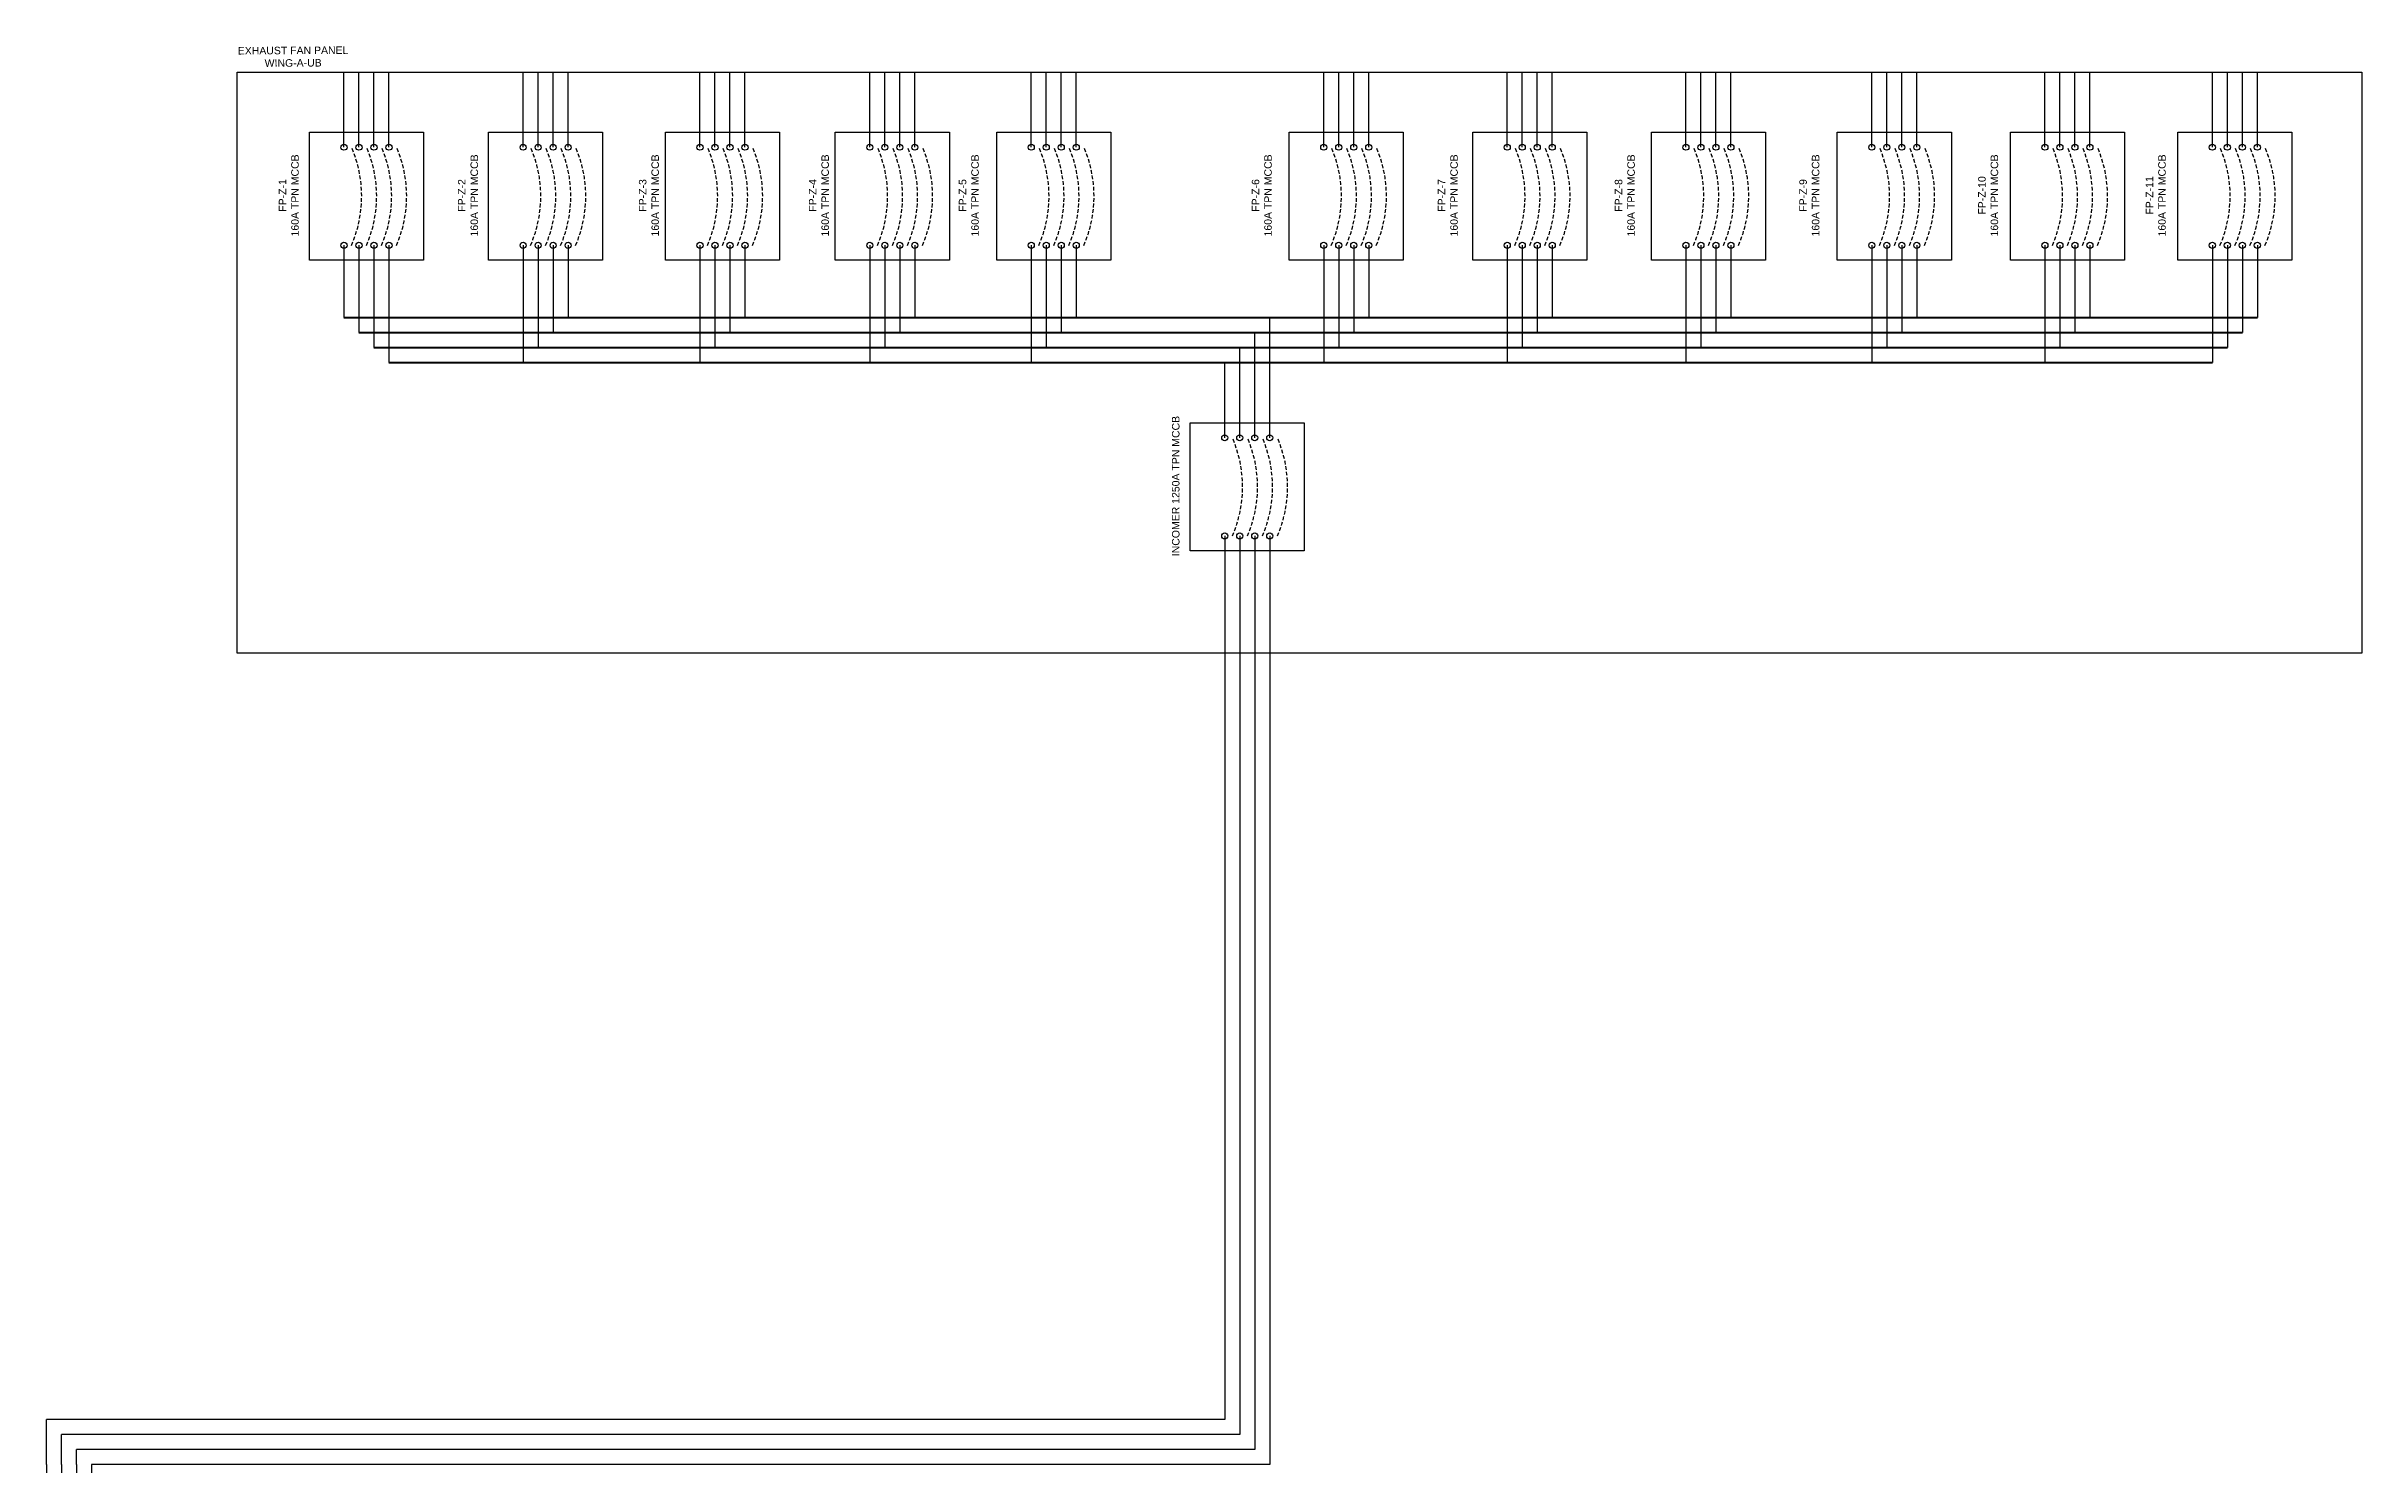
# Model space of a CAD drawing. Header units: inches. Extents: x -137 to 2243, y 16 to 894.
# Drawn here: x 890.2 to 1044.6, y 790.5 to 885.1 of the extents above; entities that cross this region are included whole.
import ezdxf

# ---------------------------------------------------------------- set-up
doc = ezdxf.new("R2010")
doc.units = ezdxf.units.IN
doc.header["$MEASUREMENT"] = 0
doc.linetypes.add('DASHED2', pattern=[0.375, 0.25, -0.125])
doc.styles.get("Standard").update_dxf_attribs({"font": 'arial.ttf'})

msp = doc.modelspace()

# ---------------------------------------------------------------- linework, layer by layer
for p, q in [((910.09, 878.35), (910.09, 883.36)), ((911.09, 878.35), (911.09, 883.36)), ((912.09, 878.35), (912.09, 883.36)), ((913.09, 878.35), (913.09, 883.36)), ((922.03, 878.35), (922.03, 883.36)), ((923.03, 878.35), (923.03, 883.36)), ((924.03, 878.35), (924.03, 883.36)), ((925.03, 878.35), (925.03, 883.36)), ((933.82, 878.35), (933.82, 883.36)), ((934.82, 878.35), (934.82, 883.36)), ((935.82, 878.35), (935.82, 883.36)), ((936.82, 878.35), (936.82, 883.36)), ((945.14, 878.35), (945.14, 883.36)), ((946.14, 878.35), (946.14, 883.36)), ((947.14, 878.35), (947.14, 883.36)), ((948.14, 878.35), (948.14, 883.36)), ((955.9, 878.35), (955.9, 883.36)), ((956.9, 878.35), (956.9, 883.36)), ((957.9, 878.35), (957.9, 883.36)), ((958.9, 878.35), (958.9, 883.36)), ((975.4, 878.35), (975.4, 883.36)), ((976.4, 878.35), (976.4, 883.36)), ((977.4, 878.35), (977.4, 883.36)), ((978.4, 878.35), (978.4, 883.36)), ((987.63, 878.35), (987.63, 883.36)), ((988.63, 878.35), (988.63, 883.36)), ((989.63, 878.35), (989.63, 883.36)), ((990.63, 878.35), (990.63, 883.36)), ((999.54, 878.35), (999.54, 883.36)), ((1000.54, 878.35), (1000.54, 883.36)), ((1001.54, 878.35), (1001.54, 883.36)), ((1002.54, 878.35), (1002.54, 883.36)), ((1011.93, 878.35), (1011.93, 883.36)), ((1012.93, 878.35), (1012.93, 883.36)), ((1013.93, 878.35), (1013.93, 883.36)), ((1014.93, 878.35), (1014.93, 883.36)), ((1023.47, 878.35), (1023.47, 883.36)), ((1024.47, 878.35), (1024.47, 883.36)), ((1025.47, 878.35), (1025.47, 883.36)), ((1026.47, 878.35), (1026.47, 883.36)), ((1034.63, 878.35), (1034.63, 883.36)), ((1035.63, 878.35), (1035.63, 883.36)), ((1036.63, 878.35), (1036.63, 883.36)), ((1037.63, 878.35), (1037.63, 883.36)), ((910.09, 871.81), (910.09, 866.99)), ((911.09, 871.81), (911.09, 865.99)), ((912.09, 871.81), (912.09, 864.99)), ((913.09, 871.81), (913.09, 863.99)), ((922.03, 871.81), (922.03, 863.99)), ((923.03, 871.81), (923.03, 864.99)), ((924.03, 871.81), (924.03, 865.99)), ((925.03, 871.81), (925.03, 866.99)), ((933.82, 871.81), (933.82, 863.99)), ((934.82, 871.81), (934.82, 864.99)), ((935.82, 871.81), (935.82, 865.99)), ((936.82, 871.81), (936.82, 866.99)), ((945.14, 871.81), (945.14, 863.99)), ((946.14, 871.81), (946.14, 864.99)), ((947.14, 871.81), (947.14, 865.99)), ((948.14, 871.81), (948.14, 866.99)), ((955.9, 871.81), (955.9, 863.99)), ((956.9, 871.81), (956.9, 864.99)), ((957.9, 871.81), (957.9, 865.99)), ((958.9, 871.81), (958.9, 866.99)), ((975.4, 871.81), (975.4, 863.99)), ((976.4, 871.81), (976.4, 864.99)), ((977.4, 871.81), (977.4, 865.99)), ((978.4, 871.81), (978.4, 866.99)), ((987.63, 871.81), (987.63, 863.99)), ((988.63, 871.81), (988.63, 864.99)), ((989.63, 871.81), (989.63, 865.99)), ((990.63, 871.81), (990.63, 866.99)), ((999.54, 871.81), (999.54, 863.99)), ((1000.54, 871.81), (1000.54, 864.99)), ((1001.54, 871.81), (1001.54, 865.99)), ((1002.54, 871.81), (1002.54, 866.99)), ((1011.93, 871.81), (1011.93, 863.99)), ((1012.93, 871.81), (1012.93, 864.99)), ((1013.93, 871.81), (1013.93, 865.99)), ((1014.93, 871.81), (1014.93, 866.99)), ((1023.47, 871.81), (1023.47, 863.99)), ((1024.47, 871.81), (1024.47, 864.99)), ((1025.47, 871.81), (1025.47, 865.99)), ((1026.47, 871.81), (1026.47, 866.99)), ((1034.63, 871.81), (1034.63, 863.99)), ((1035.63, 871.81), (1035.63, 864.99)), ((1036.63, 871.81), (1036.63, 865.99)), ((1037.63, 871.81), (1037.63, 866.99)), ((970.8, 858.98), (970.8, 865.99)), ((971.8, 858.98), (971.8, 866.99)), ((969.8, 858.98), (969.8, 864.99)), ((968.8, 858.98), (968.8, 863.99)), ((968.8, 852.44), (968.8, 844.62)), ((969.8, 852.44), (969.8, 844.62)), ((970.8, 852.44), (970.8, 844.62)), ((971.8, 852.44), (971.8, 844.62)), ((968.8, 844.62), (968.8, 793.54)), ((969.8, 844.62), (969.8, 792.54)), ((970.8, 844.62), (970.8, 791.54)), ((971.8, 844.62), (971.8, 790.54)), ((968.8, 793.54), (890.25, 793.54)), ((890.25, 790.54), (890.25, 793.54)), ((969.8, 792.54), (891.25, 792.54)), ((891.25, 790.54), (891.25, 792.54)), ((890.25, 790.54), (890.25, 688.71)), ((891.25, 790.54), (891.25, 688.71)), ((970.8, 791.54), (892.25, 791.54)), ((892.25, 790.54), (892.25, 791.54)), ((892.25, 790.54), (892.25, 688.71)), ((971.8, 790.54), (893.25, 790.54)), ((893.25, 790.54), (893.25, 688.71))]:
    msp.add_line(p, q)
at = {"color": 240, "lineweight": 211, "true_color": 0xed1f24}
msp.add_line((910.09, 866.99), (1037.63, 866.99), dxfattribs=at)
at = {"color": 40, "lineweight": 211, "true_color": 0xf8d731}
msp.add_line((911.09, 865.99), (1036.63, 865.99), dxfattribs=at)
at = {"color": 152, "lineweight": 211, "true_color": 0x2776bb}
msp.add_line((912.09, 864.99), (1035.63, 864.99), dxfattribs=at)
at = {"color": 18, "lineweight": 211, "true_color": 0x000000}
msp.add_line((913.09, 863.99), (1034.63, 863.99), dxfattribs=at)
msp.add_lwpolyline([(902.96, 883.36), (1044.59, 883.36), (1044.59, 844.62), (902.96, 844.62)], close=True)
at = {"color": 18, "true_color": 0x000000}
for points in [[(907.78, 879.35), (915.39, 879.35), (915.39, 870.81), (907.78, 870.81)], [(919.73, 879.35), (927.33, 879.35), (927.33, 870.81), (919.73, 870.81)], [(931.51, 879.35), (939.12, 879.35), (939.12, 870.81), (931.51, 870.81)], [(942.84, 879.35), (950.45, 879.35), (950.45, 870.81), (942.84, 870.81)], [(953.6, 879.35), (961.2, 879.35), (961.2, 870.81), (953.6, 870.81)], [(973.1, 879.35), (980.7, 879.35), (980.7, 870.81), (973.1, 870.81)], [(985.33, 879.35), (992.94, 879.35), (992.94, 870.81), (985.33, 870.81)], [(997.24, 879.35), (1004.84, 879.35), (1004.84, 870.81), (997.24, 870.81)], [(1009.63, 879.35), (1017.24, 879.35), (1017.24, 870.81), (1009.63, 870.81)], [(1021.17, 879.35), (1028.77, 879.35), (1028.77, 870.81), (1021.17, 870.81)], [(1032.33, 879.35), (1039.93, 879.35), (1039.93, 870.81), (1032.33, 870.81)], [(966.5, 859.98), (974.1, 859.98), (974.1, 851.44), (966.5, 851.44)]]:
    msp.add_lwpolyline(points, close=True, dxfattribs=at)
for centre in [(910.09, 878.35), (911.09, 878.35), (912.09, 878.35), (913.09, 878.35), (922.03, 878.35), (923.03, 878.35), (924.03, 878.35), (925.03, 878.35), (933.82, 878.35), (934.82, 878.35), (935.82, 878.35), (936.82, 878.35), (945.14, 878.35), (946.14, 878.35), (947.14, 878.35), (948.14, 878.35), (955.9, 878.35), (956.9, 878.35), (957.9, 878.35), (958.9, 878.35), (975.4, 878.35), (976.4, 878.35), (977.4, 878.35), (978.4, 878.35), (987.63, 878.35), (988.63, 878.35), (989.63, 878.35), (990.63, 878.35), (999.54, 878.35), (1000.54, 878.35), (1001.54, 878.35), (1002.54, 878.35), (1011.93, 878.35), (1012.93, 878.35), (1013.93, 878.35), (1014.93, 878.35), (1023.47, 878.35), (1024.47, 878.35), (1025.47, 878.35), (1026.47, 878.35), (1034.63, 878.35), (1035.63, 878.35), (1036.63, 878.35), (1037.63, 878.35), (910.09, 871.81), (911.09, 871.81), (912.09, 871.81), (913.09, 871.81), (922.03, 871.81), (923.03, 871.81), (924.03, 871.81), (925.03, 871.81), (933.82, 871.81), (934.82, 871.81), (935.82, 871.81), (936.82, 871.81), (945.14, 871.81), (946.14, 871.81), (947.14, 871.81), (948.14, 871.81), (955.9, 871.81), (956.9, 871.81), (957.9, 871.81), (958.9, 871.81), (975.4, 871.81), (976.4, 871.81), (977.4, 871.81), (978.4, 871.81), (987.63, 871.81), (988.63, 871.81), (989.63, 871.81), (990.63, 871.81), (999.54, 871.81), (1000.54, 871.81), (1001.54, 871.81), (1002.54, 871.81), (1011.93, 871.81), (1012.93, 871.81), (1013.93, 871.81), (1014.93, 871.81), (1023.47, 871.81), (1024.47, 871.81), (1025.47, 871.81), (1026.47, 871.81), (1034.63, 871.81), (1035.63, 871.81), (1036.63, 871.81), (1037.63, 871.81), (968.8, 858.98), (969.8, 858.98), (970.8, 858.98), (971.8, 858.98), (968.8, 852.44), (968.8, 852.44), (969.8, 852.44), (969.8, 852.44), (970.8, 852.44), (970.8, 852.44), (971.8, 852.44), (971.8, 852.44)]:
    msp.add_circle(centre, 0.201, dxfattribs=at)
at = {"color": 18, "linetype": 'DASHED2', "true_color": 0x000000}
for centre in [(903.06, 875.08), (904.06, 875.08), (905.06, 875.08), (906.06, 875.08), (915, 875.08), (916, 875.08), (917, 875.08), (918, 875.08), (926.79, 875.08), (927.79, 875.08), (928.79, 875.08), (929.79, 875.08), (938.12, 875.08), (939.12, 875.08), (940.12, 875.08), (941.12, 875.08), (948.88, 875.08), (949.88, 875.08), (950.88, 875.08), (951.88, 875.08), (968.37, 875.08), (969.37, 875.08), (970.37, 875.08), (971.37, 875.08), (980.61, 875.08), (981.61, 875.08), (982.61, 875.08), (983.61, 875.08), (992.52, 875.08), (993.52, 875.08), (994.52, 875.08), (995.52, 875.08), (1004.91, 875.08), (1005.91, 875.08), (1006.91, 875.08), (1007.91, 875.08), (1016.44, 875.08), (1017.44, 875.08), (1018.44, 875.08), (1019.44, 875.08), (1027.61, 875.08), (1028.61, 875.08), (1029.61, 875.08), (1030.61, 875.08), (961.78, 855.71), (962.78, 855.71), (963.78, 855.71), (964.78, 855.71)]:
    msp.add_arc(centre, 8.21, 336.5048, 23.4952, dxfattribs=at)

# ---------------------------------------------------------------- texts
at = {"insert": (901.95, 883.68), "char_height": 0.5, "attachment_point": 7, "rotation": 0.368}
msp.add_mtext_dynamic_manual_height_columns('\\pxqc;EXHAUST FAN PANEL\\PWING-A-UB', width=9.5085, gutter_width=1, heights=[2.19], dxfattribs=at)
at = {"color": 18, "true_color": 0x000000, "char_height": 0.5, "attachment_point": 9, "rotation": 90}
for s, insert in [('\\pxqc;FP-Z-1\\P160A TPN MCCB', (907.08, 886.06)), ('\\pxqc;FP-Z-2\\P160A TPN MCCB', (919.03, 886.06)), ('\\pxqc;FP-Z-3\\P160A TPN MCCB', (931.09, 886.06)), ('\\pxqc;FP-Z-4\\P160A TPN MCCB', (942.42, 886.06)), ('\\pxqc;FP-Z-5\\P160A TPN MCCB', (952.41, 886.06)), ('\\pxqc;FP-Z-6\\P160A TPN MCCB', (971.94, 886.06)), ('\\pxqc;FP-Z-7\\P160A TPN MCCB', (984.34, 886.06)), ('\\pxqc;FP-Z-8\\P160A TPN MCCB', (996.14, 886.06)), ('\\pxqc;FP-Z-9\\P160A TPN MCCB', (1008.44, 886.06)), ('\\pxqc;FP-Z-10\\P160A TPN MCCB', (1020.36, 886.06)), ('\\pxqc;FP-Z-11\\P160A TPN MCCB', (1031.53, 886.06)), ('\\pxqc;INCOMER 1250A TPN MCCB', (965.79, 866.69))]:
    msp.add_mtext_dynamic_manual_height_columns(s, width=21.8484, gutter_width=1, heights=[2.19], dxfattribs=dict(at, insert=insert))

doc.saveas('drawing.dxf')
